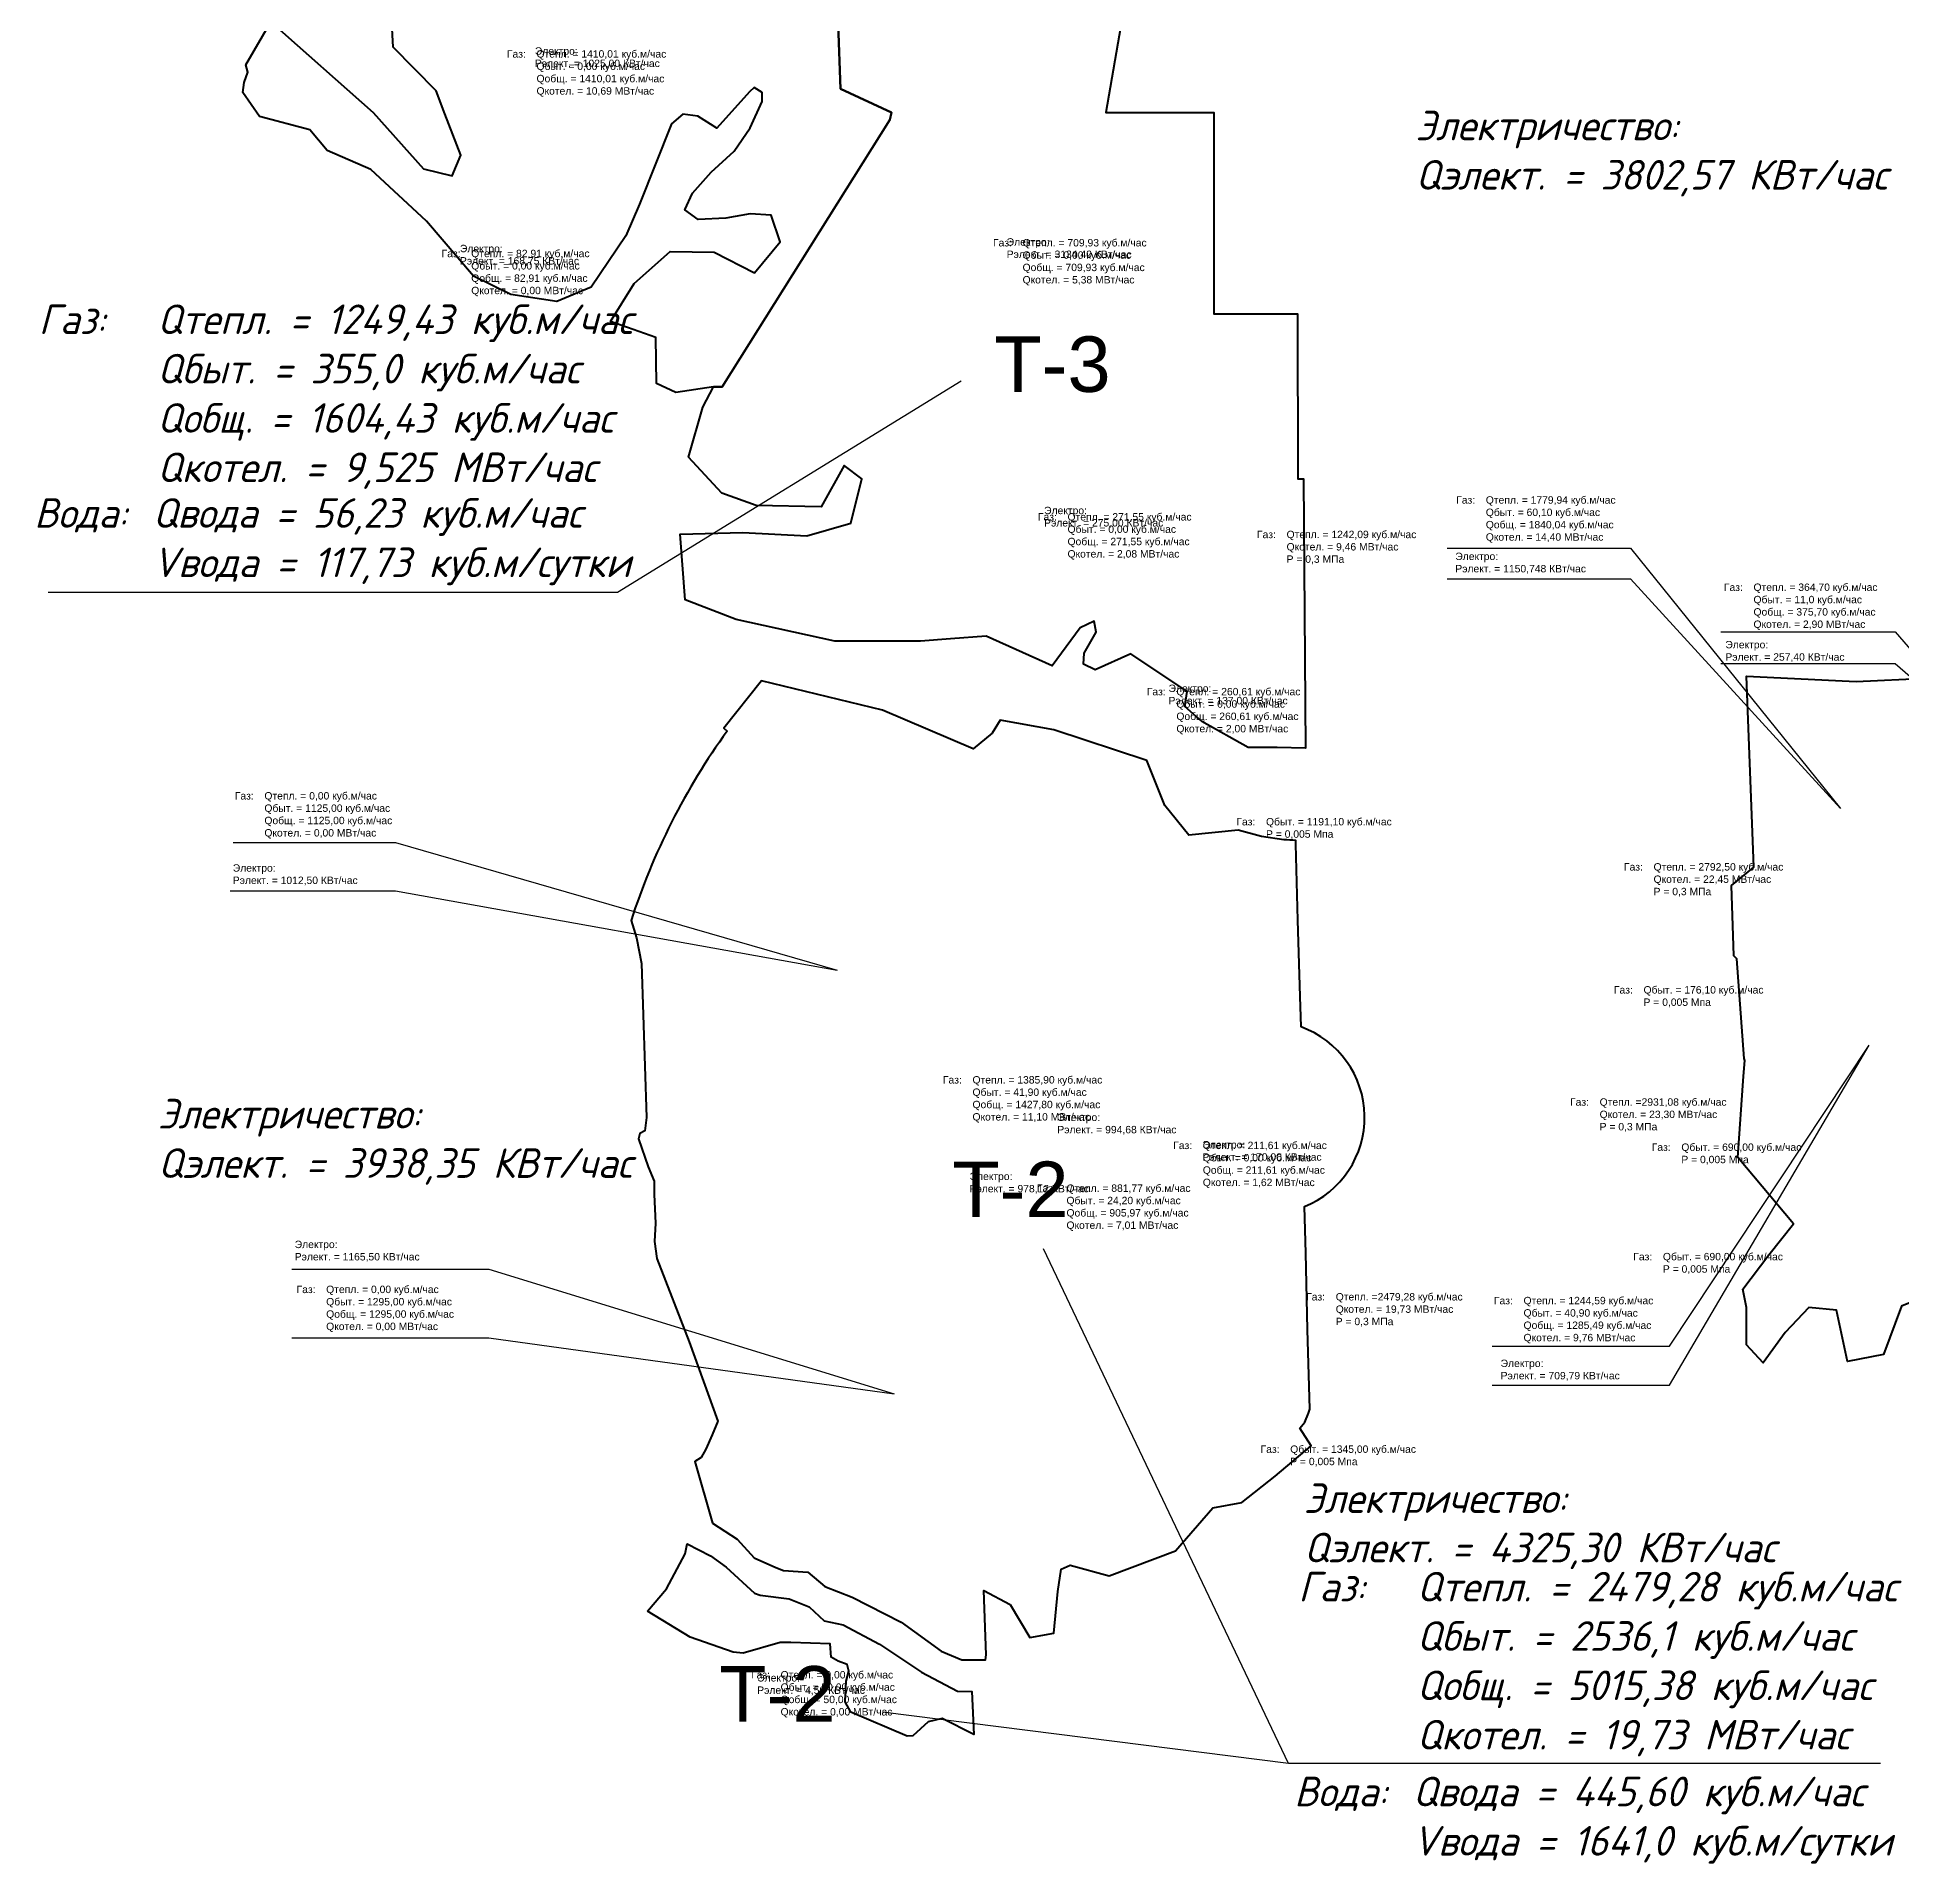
# Model space of a CAD drawing. Header units: millimetres. Extents: x 2241950 to 2245827, y 377271 to 382413.
# Drawn here: x 2242044 to 2244565, y 377271 to 379739 of the extents above; entities that cross this region are included whole.
import ezdxf

# ---------------------------------------------------------------- set-up
doc = ezdxf.new("R2010")
doc.units = ezdxf.units.MM
for name, color, linetype in [('информация_газ', 250, 'Continuous'), ('информация_электричество', 250, 'Continuous'), ('потребность_вода', 250, 'Continuous'), ('потребность_газ', 250, 'Continuous')]:
    doc.layers.add(name, color=color, linetype=linetype)
for name, color, linetype, lineweight in [('потребность_электрика', 250, 'Continuous', 80), ('территории_инфраструктура_подписи', 231, 'Continuous', 80), ('территория_инфраструктура', 231, 'Continuous', 80)]:
    doc.layers.add(name, color=color, linetype=linetype, lineweight=lineweight)
doc.styles.add('GOST-2.304_Type-B_italic', font='GOST Common Italic.ttf')
doc.styles.get("Standard").update_dxf_attribs({"font": 'arial.ttf'})

msp = doc.modelspace()

# ---------------------------------------------------------------- linework, layer by layer
at = {"layer": 'информация_газ'}
for points in [[(2243949.3, 379048.5), (2244197.1, 379048.5), (2244481, 378696.8)], [(2244319.3, 378935.3), (2244554.7, 378935.3), (2244704.1, 378763.4)], [(2242309.3, 378650.9), (2242528.3, 378650.9), (2243125.1, 378478.1)], [(2244010.1, 377970.3), (2244249.8, 377970.3), (2244519.8, 378376.8)], [(2242388.2, 377981.4), (2242654.4, 377981.4), (2243202.2, 377905.9)]]:
    msp.add_lwpolyline(points, dxfattribs=at)
at = {"layer": 'информация_электричество'}
for points in [[(2243949.3, 379007.3), (2244197.1, 379007.3), (2244481, 378696.8)], [(2244319.3, 378892.8), (2244554.7, 378892.8), (2244704.1, 378763.4)], [(2242305, 378585.4), (2242528.3, 378585.4), (2243125.1, 378478.1)], [(2244010.1, 377917.4), (2244249.8, 377917.4), (2244519.8, 378376.8)], [(2242388.2, 378074.1), (2242654.4, 378074.1), (2243202.2, 377905.9)]]:
    msp.add_lwpolyline(points, dxfattribs=at)
at = {"layer": 'потребность_газ'}
for points in [[(2242059.2, 378989.2), (2242828.4, 378989.2), (2243292.8, 379274.5)], [(2244535.2, 377406.4), (2243735.2, 377406.4), (2243404.1, 378101.5)], [(2243735.2, 377406.4), (2243186.4, 377475.6)]]:
    msp.add_lwpolyline(points, dxfattribs=at)
at = {"layer": 'территория_инфраструктура'}
for points in [[(2243126.6, 379756.8), (2243129.6, 379669.4), (2243198.5, 379637.5), (2243196.3, 379627.5), (2242969.8, 379266.5), (2242958, 379266.5), (2242907.3, 379259), (2242881, 379271.2), (2242880.1, 379333.1), (2242819, 379354.7), (2242851, 379406.4), (2242899.8, 379449.6), (2242959, 379448.6), (2243013.4, 379420.5), (2243048.2, 379462.7), (2243036, 379498.4), (2243007.8, 379500.3), (2242974.9, 379494.7), (2242937.4, 379492.8), (2242919.5, 379505.9), (2242929.9, 379528.5), (2242955.2, 379556.6), (2242985.9, 379585), (2243007.8, 379616.5), (2243023.8, 379652.2), (2243024, 379664.3), (2243013.2, 379671.1), (2243006.6, 379665.2), (2242962.5, 379616), (2242936.8, 379632.2), (2242916.8, 379635), (2242901.6, 379622), (2242858.3, 379513.6), (2242839.5, 379470.7), (2242792.8, 379401.1), (2242746.6, 379381.8), (2242684.3, 379391.5), (2242633.8, 379416.2), (2242570.4, 379490.3), (2242495.1, 379560.2), (2242436, 379585.9), (2242412.8, 379613.9), (2242344.7, 379632.1), (2242322.3, 379664.3), (2242324.1, 379677.9), (2242328.8, 379691.8), (2242326.2, 379701.7), (2242359.8, 379760), (2242498.4, 379637.5), (2242566.1, 379561.2), (2242604.8, 379551.6), (2242616.6, 379579.5), (2242595.2, 379635.4), (2242583.3, 379666.5), (2242525.2, 379725.6), (2242522, 379783.7)], [(2243510.3, 379764.9), (2243488.2, 379637.5), (2243634.2, 379637.5), (2243634.2, 379365.3), (2243747.2, 379365.3), (2243747.9, 379142.4), (2243755.4, 379142.4), (2243756.7, 378960.9), (2243757.9, 378778.4), (2243719.8, 378779), (2243680.6, 378779.4), (2243618.1, 378814.5), (2243594.8, 378834.5), (2243598.2, 378854.8), (2243522, 378905.6), (2243473.8, 378884.3), (2243458.3, 378891.6), (2243459.2, 378906.6), (2243475.2, 378934.9), (2243472.6, 378949.7), (2243453.5, 378940.8), (2243415.8, 378889.7), (2243326.8, 378929.7), (2243278.3, 378926.1), (2243237.8, 378923), (2243122.2, 378923), (2242988.8, 378952), (2242919.9, 378978.7), (2242913.2, 379067.6), (2242997.7, 379069.8), (2243084.4, 379065.4), (2243143.7, 379082.2), (2243158.5, 379142.4), (2243134.8, 379160.2), (2243103.5, 379104.5), (2243015.8, 379106), (2242969.3, 379122.8), (2242924.2, 379171.6), (2242943.9, 379239.2), (2242958, 379266.5), (2242969.8, 379266.5), (2243196.3, 379627.5), (2243198.5, 379637.5), (2243129.6, 379669.4), (2243126.6, 379756.8)], [(2244575.7, 378029.2), (2244563.3, 378024.3), (2244539, 377958.9), (2244490.5, 377949.6), (2244475.5, 378018.7), (2244438.2, 378022.5), (2244406.4, 377988.8), (2244376.5, 377947.7), (2244354.1, 377972), (2244354.1, 378022.5), (2244348.9, 378047.1), (2244384.1, 378093.8), (2244417.3, 378135.3), (2244342.2, 378225.1), (2244350.1, 378335.1), (2244351.5, 378356), (2244350.7, 378358.9), (2244341.1, 378493.5), (2244337, 378497.6), (2244333.7, 378592.5), (2244363.7, 378617.5), (2244354, 378875.4), (2244492.7, 378868.8), (2244502, 378868.4), (2244598, 378872.9)]]:
    msp.add_lwpolyline(points, dxfattribs=at)
msp.add_lwpolyline([(2243728.9, 378654.6), (2243698.8, 378658.7), (2243667, 378667.3), (2243600.3, 378660.7), (2243568.1, 378700.7), (2243543.6, 378761.8), (2243418, 378803), (2243345.7, 378816.3), (2243334.6, 378798.5), (2243309, 378777.4), (2243186.7, 378829.7), (2243022.9, 378869.1), (2242972.3, 378805.1), (2242976.6, 378801.3, 0.079603), (2242846.8, 378545.2), (2242854.3, 378521.9), (2242860.8, 378487.3), (2242867.7, 378279.3), (2242865.5, 378261.2), (2242858.8, 378257.4), (2242856.7, 378250.2), (2242869.8, 378212.4), (2242877.8, 378193.2), (2242877.8, 378175.3), (2242879.9, 378136.4), (2242878.3, 378111.7), (2242881.5, 378088.7), (2242925.3, 377976), (2242963.8, 377868.8), (2242956.3, 377850.3), (2242948, 377831.1), (2242941.4, 377819.6), (2242933.1, 377814.3), (2242956.9, 377731), (2242990.2, 377709.5), (2243013.3, 377684.3), (2243042.2, 377671), (2243052.7, 377667.2), (2243085.7, 377664.6), (2243108.5, 377645.3), (2243145.5, 377631), (2243211.5, 377597.2), (2243265.9, 377558), (2243293.5, 377546.3), (2243325.5, 377546.3), (2243326.6, 377553.2), (2243323.5, 377640), (2243359, 377621.1), (2243385.7, 377576.6), (2243418, 377582.2), (2243423.6, 377638.6), (2243428, 377668.9), (2243440.2, 377674.4), (2243492.8, 377660), (2243582.5, 377693.6), (2243632.9, 377751.5), (2243672.1, 377759), (2243717, 377794.5), (2243765.5, 377835.6), (2243750.5, 377859.2), (2243757, 377867.3), (2243762, 377879.8), (2243764, 377885), (2243760.9, 377992.7), (2243758.3, 378095.8), (2243756.5, 378158.8, 0.689449), (2243752, 378401.6), (2243750.8, 378442.7), (2243747.8, 378546), (2243744.8, 378648.5), (2243744.8, 378653.5, 0.0103)], format="xyb", close=True, dxfattribs=at)
msp.add_lwpolyline([(2242868.8, 377612.2), (2242894.5, 377642.3), (2242919.7, 377689.6), (2242922.5, 377702.9), (2242954.1, 377687), (2242975.1, 377671.5), (2243013.4, 377636.2), (2243021.1, 377633.6), (2243060.3, 377628.8), (2243087.4, 377617.7), (2243107.8, 377599.1), (2243133.2, 377593.8), (2243182.4, 377567.6), (2243239.3, 377529.5), (2243287.9, 377503.8), (2243307.1, 377503.6), (2243309.8, 377445.2), (2243267.3, 377467), (2243248, 377462.6), (2243227.7, 377443.8), (2243219.8, 377443.1), (2243143.5, 377475.6), (2243135.9, 377489.7), (2243137.4, 377517.5), (2243141, 377530.9), (2243138.8, 377539.9), (2243126.5, 377544.6), (2243117.1, 377549.7), (2243116, 377568.1), (2243062.5, 377569.6), (2243048.1, 377569.6), (2242998.2, 377555.1), (2242984.5, 377556.6), (2242926.6, 377576.8)], close=True, dxfattribs=at)

# ---------------------------------------------------------------- texts
at = {"layer": 'информация_газ', "char_height": 10, "attachment_point": 1}
for s, insert in [('Газ: ^IQтепл. = 1410,01 куб.м/час\\P^IQбыт. = 0,00 куб.м/час\\P^IQобщ. = 1410,01 куб.м/час\\P^IQкотел. = 10,69 МВт/час', (2242679, 379721.5)), ('Газ: ^IQтепл. = 82,91 куб.м/час\\P^IQбыт. = 0,00 куб.м/час\\P^IQобщ. = 82,91 куб.м/час\\P^IQкотел. = 0,00 МВт/час', (2242590.8, 379451.8)), ('Газ: ^IQтепл. = 709,93 куб.м/час\\P^IQбыт. = 0,00 куб.м/час\\P^IQобщ. = 709,93 куб.м/час\\P^IQкотел. = 5,38 МВт/час', (2243335.8, 379466.3)), ('Газ: ^IQтепл. = 1779,94 куб.м/час\\P^IQбыт. = 60,10 куб.м/час\\P^IQобщ. = 1840,04 куб.м/час\\P^IQкотел. = 14,40 МВт/час', (2243961.7, 379118.7)), ('Газ: ^IQтепл. = 271,55 куб.м/час\\P^IQбыт. = 0,00 куб.м/час\\P^IQобщ. = 271,55 куб.м/час\\P^IQкотел. = 2,08 МВт/час', (2243396.5, 379095.9)), ('Газ: ^IQтепл. = 1242,09 куб.м/час\\P^IQкотел. = 9,46 МВт/час\\P^IP = 0,3 МПа', (2243692.5, 379072.1)), ('Газ: ^IQтепл. = 364,70 куб.м/час\\P^IQбыт. = 11,0 куб.м/час\\P^IQобщ. = 375,70 куб.м/час\\P^IQкотел. = 2,90 МВт/час', (2244323.4, 379000.8)), ('Газ: ^IQтепл. = 260,61 куб.м/час\\P^IQбыт. = 0,00 куб.м/час\\P^IQобщ. = 260,61 куб.м/час\\P^IQкотел. = 2,00 МВт/час', (2243543.6, 378859.7)), ('Газ: ^IQтепл. = 0,00 куб.м/час\\P^IQбыт. = 1125,00 куб.м/час\\P^IQобщ. = 1125,00 куб.м/час\\P^IQкотел. = 0,00 МВт/час', (2242311.3, 378718.9)), ('Газ: ^IQбыт. = 1191,10 куб.м/час\\P^IP = 0,005 Мпа', (2243664.7, 378683.9)), ('Газ: ^IQтепл. = 2792,50 куб.м/час\\P^IQкотел. = 22,45 МВт/час\\P^IP = 0,3 МПа', (2244188.4, 378622.9)), ('Газ: ^IQбыт. = 176,10 куб.м/час\\P^IP = 0,005 Мпа', (2244174.8, 378456.7)), ('Газ: ^IQтепл. = 1385,90 куб.м/час\\P^IQбыт. = 41,90 куб.м/час\\P^IQобщ. = 1427,80 куб.м/час\\P^IQкотел. = 11,10 МВт/час', (2243268.1, 378335.1)), ('Газ: ^IQтепл. =2931,08 куб.м/час\\P^IQкотел. = 23,30 МВт/час\\P^IP = 0,3 МПа', (2244115.5, 378305.1)), ('Газ: ^IQтепл. = 211,61 куб.м/час\\P^IQбыт. = 0,00 куб.м/час\\P^IQобщ. = 211,61 куб.м/час\\P^IQкотел. = 1,62 МВт/час', (2243579.3, 378246.5)), ('Газ: ^IQбыт. = 690,00 куб.м/час\\P^IP = 0,005 Мпа', (2244225.9, 378244.1)), ('Газ: ^IQтепл. = 881,77 куб.м/час\\P^IQбыт. = 24,20 куб.м/час\\P^IQобщ. = 905,97 куб.м/час\\P^IQкотел. = 7,01 МВт/час', (2243395.1, 378188.7)), ('Газ: ^IQбыт. = 690,00 куб.м/час\\P^IP = 0,005 Мпа', (2244201, 378096.2)), ('Газ: ^IQтепл. = 0,00 куб.м/час\\P^IQбыт. = 1295,00 куб.м/час\\P^IQобщ. = 1295,00 куб.м/час\\P^IQкотел. = 0,00 МВт/час', (2242394.8, 378051.9)), ('Газ: ^IQтепл. =2479,28 куб.м/час\\P^IQкотел. = 19,73 МВт/час\\P^IP = 0,3 МПа', (2243758.9, 378041.9)), ('Газ: ^IQтепл. = 1244,59 куб.м/час\\P^IQбыт. = 40,90 куб.м/час\\P^IQобщ. = 1285,49 куб.м/час\\P^IQкотел. = 9,76 МВт/час', (2244012.7, 378036.8)), ('Газ: ^IQбыт. = 1345,00 куб.м/час\\P^IP = 0,005 Мпа', (2243697.4, 377836)), ('Газ: ^IQтепл. = 0,00 куб.м/час\\P^IQбыт. = 50,00 куб.м/час\\P^IQобщ. = 50,00 куб.м/час\\P^IQкотел. = 0,00 МВт/час', (2243008.8, 377531.1))]:
    msp.add_mtext_dynamic_manual_height_columns(s, width=377.606, gutter_width=12.5, heights=[111.9], dxfattribs=dict(at, insert=insert))
at = {"layer": 'информация_электричество', "char_height": 10, "attachment_point": 1}
for s, heights, insert in [('Электро: ^I\\PPэлект. = 1025,00 КВт/час', [33.7], (2242716.8, 379725.4)), ('Электро: ^I\\PPэлект. = 168,75 КВт/час', [33.7], (2242615.5, 379458.5)), ('Электро: ^I\\PPэлект. = 3134,40 КВт/час', [33.7], (2243354.3, 379467.4)), ('Электро: ^I\\PPэлект. = 275,00 КВт/час', [33.7], (2243404.9, 379104.5)), ('Электро: ^I\\PPэлект. = 1150,748 КВт/час', [35.3], (2243960.5, 379042.5)), ('Электро: ^I\\PPэлект. = 257,40 КВт/час', [35.3], (2244325.4, 378923.2)), ('Электро: ^I\\PPэлект. = 137,00 КВт/час', [33.7], (2243573, 378864.2)), ('Электро: ^I\\PPэлект. = 1012,50 КВт/час', [33.7], (2242308.6, 378621.4)), ('Электро: ^I\\PPэлект. = 994,68 КВт/час', [32.9], (2243422.7, 378284.5)), ('Электро: ^I\\PPэлект. = 170,00 КВт/час', [33.7], (2243618.8, 378247.5)), ('Электро: ^I\\PPэлект. = 978,12 КВт/час', [32.9], (2243304.2, 378204.7)), ('Электро: ^I\\PPэлект. = 1165,50 КВт/час', [33.7], (2242392.3, 378112.7)), ('Электро: ^I\\PPэлект. = 709,79 КВт/час', [35.3], (2244021.7, 377952)), ('Электро: ^I\\PPэлект. = 4,50 КВт/час', [33.7], (2243017.2, 377527))]:
    msp.add_mtext_dynamic_manual_height_columns(s, width=377.606, gutter_width=12.5, heights=heights, dxfattribs=dict(at, insert=insert))
at = {"layer": 'потребность_вода', "char_height": 40, "attachment_point": 1, "style": 'GOST-2.304_Type-B_italic'}
for s, insert in [('Вода: ^IQвода = 56,23 куб.м/час\\P^IVвода = 117,73 куб.м/сутки', (2242040.3, 379116.1)), ('Вода: ^IQвода = 445,60 куб.м/час\\P^IVвода = 1641,0 куб.м/сутки', (2243742.8, 377388.4))]:
    msp.add_mtext_dynamic_manual_height_columns(s, width=909.794, gutter_width=252.5, heights=[249.2], dxfattribs=dict(at, insert=insert))
at = {"layer": 'потребность_газ', "char_height": 40, "attachment_point": 1, "style": 'GOST-2.304_Type-B_italic'}
for s, insert in [('Газ: ^IQтепл. = 1249,43 куб.м/час\\P^IQбыт. = 355,0 куб.м/час\\P^IQобщ. = 1604,43 куб.м/час\\P^IQкотел. = 9,525 МВт/час', (2242046.3, 379377.9)), ('Газ: ^IQтепл. = 2479,28 куб.м/час\\P^IQбыт. = 2536,1 куб.м/час\\P^IQобщ. = 5015,38 куб.м/час\\P^IQкотел. = 19,73 МВт/час', (2243748.3, 377665.2))]:
    msp.add_mtext_dynamic_manual_height_columns(s, width=909.794, gutter_width=252.5, heights=[249.2], dxfattribs=dict(at, insert=insert))
at = {"layer": 'потребность_электрика', "char_height": 40, "attachment_point": 1, "style": 'GOST-2.304_Type-B_italic'}
for s, insert in [('Электричество: ^I\\PQэлект. = 3802,57 КВт/час', (2243906.6, 379639.8)), ('Электричество: ^I\\PQэлект. = 3938,35 КВт/час', (2242207.3, 378304.3)), ('Электричество: ^I\\PQэлект. = 4325,30 КВт/час', (2243755.7, 377784.8))]:
    msp.add_mtext_dynamic_manual_height_columns(s, width=1182.159, gutter_width=252.5, heights=[153.2], dxfattribs=dict(at, insert=insert))
at = {"layer": 'территории_инфраструктура_подписи', "char_height": 75, "attachment_point": 1}
for s, insert in [('Т-3', (2243337.6, 379334.7)), ('Т-2', (2243280.8, 378219.6)), ('Т-2', (2242965.9, 377537.8))]:
    msp.add_mtext_dynamic_manual_height_columns(s, width=572.707, gutter_width=252.5, heights=[144.7], dxfattribs=dict(at, insert=insert))

doc.saveas('drawing.dxf')
